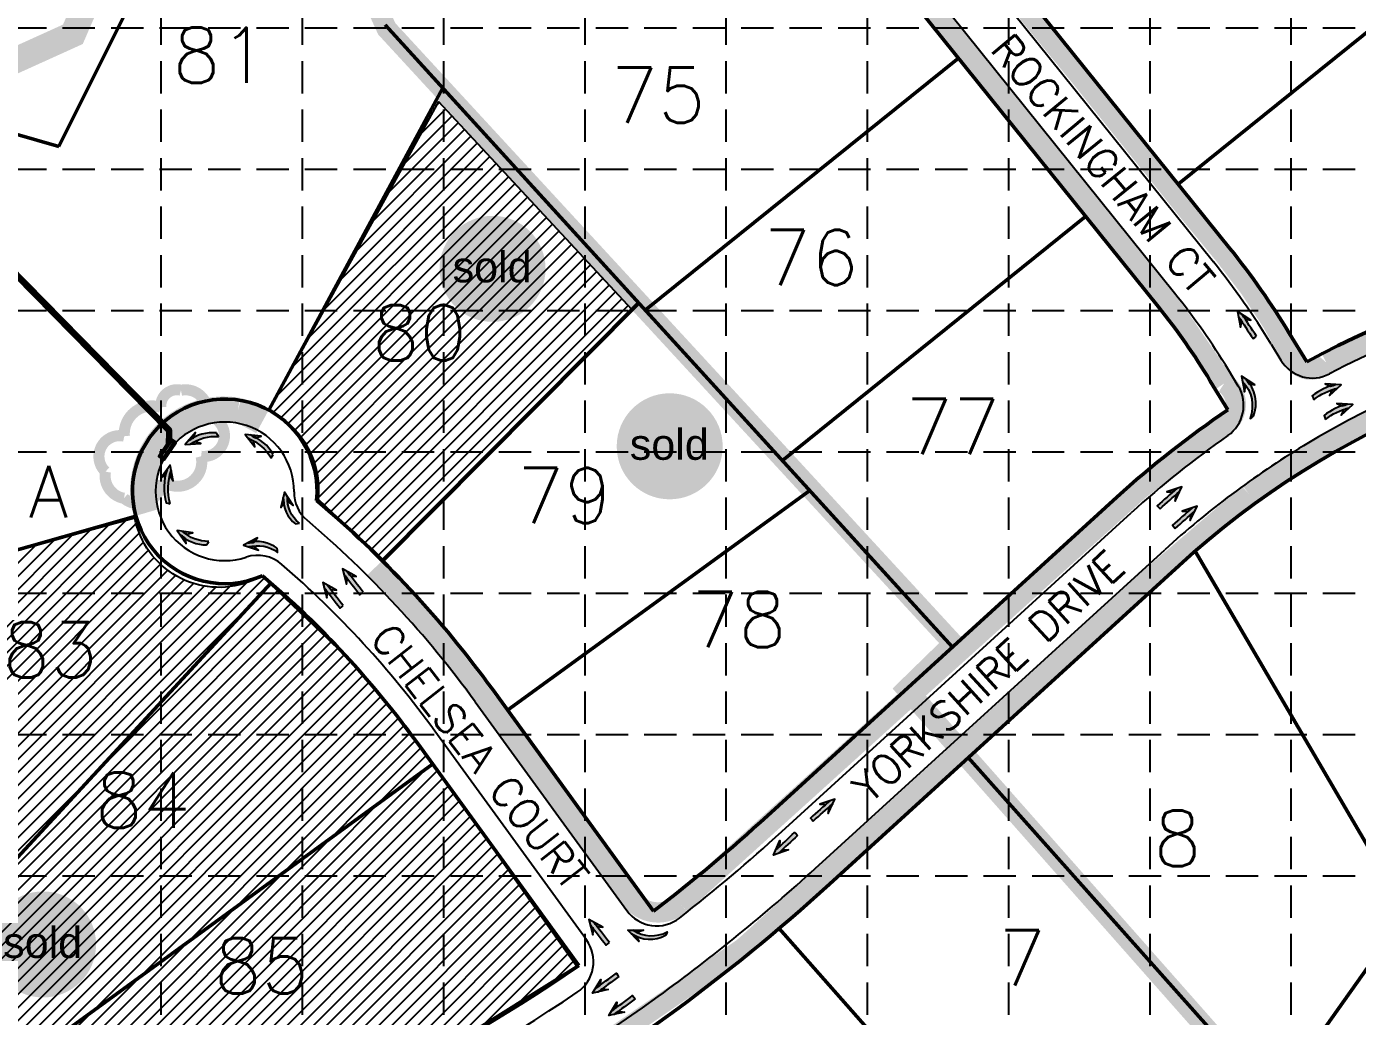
# Model space of a CAD drawing. Header units: feet. Extents: x 3975 to 8879, y 4296 to 7363.
# Drawn here: x 5742 to 6463, y 6136 to 6672 of the extents above; entities that cross this region are included whole.
import ezdxf
from ezdxf.enums import TextEntityAlignment as Align

# ---------------------------------------------------------------- set-up
doc = ezdxf.new("R2010")
doc.units = ezdxf.units.FT
doc.header["$LTSCALE"] = 100
doc.header["$MEASUREMENT"] = 0
for name, pattern in [('BORDER2', [0.875, 0.25, -0.125, 0.25, -0.125, 0, -0.125]), ('HIDDEN', [0.375, 0.25, -0.125]), ('PHANTOM2', [1.25, 0.625, -0.125, 0.125, -0.125, 0.125, -0.125])]:
    doc.linetypes.add(name, pattern=pattern)
for name, color, linetype in [('BASE', 7, 'Continuous'), ('EROSION BLANKET', 84, 'Continuous'), ('grid', 254, 'HIDDEN'), ('P-Paving-BOC', 7, 'Continuous'), ('P-Storm-Drainage Area-Paving Flow Arrows', 7, 'Continuous'), ('P-Survey-Block No', 7, 'Continuous'), ('P-Survey-Lot No', 150, 'Continuous'), ('P-Survey-Phase Lines', 150, 'Continuous'), ('SILT FENCE', 200, 'Continuous'), ('SODDED LOT', 2, 'Continuous'), ('street_names', 150, 'Continuous')]:
    doc.layers.add(name, color=color, linetype=linetype)
for name, color, linetype, lineweight in [('P-Storm-Inlet', 7, 'Continuous', 50), ('P-Storm-Pipe', 7, 'Continuous', 50), ('P-Survey-Lot Lines', 150, 'BORDER2', 50), ('P-Survey-ROW', 150, 'PHANTOM2', 50)]:
    doc.layers.add(name, color=color, linetype=linetype, lineweight=lineweight)
doc.styles.add('L100', font='simplex', dxfattribs={"height": 4})
doc.styles.add('L140', font='simplex', dxfattribs={"height": 5.600000000000001})
doc.styles.add('ryland', font='ARIAL.TTF', dxfattribs={"height": 25})
pattern_1 = [(45, (0, 0), (-3.535533905932737, 3.535533905932738), [])]

# ---------------------------------------------------------------- blocks, each defined once
blk = doc.blocks.new('Sold')
h = blk.add_hatch(color=7)
h.paths.add_polyline_path([(38.78496247210744, 18.77409050585028, 1), (0.5207856342430404, 18.77409050585028, 1)])
h.paths.add_polyline_path([(2.416219880599712, 10.89449421479345), (36.58703529336928, 10.89449421479345), (36.58703529336928, 27.85845966292506), (2.416219880599712, 27.85845966292506)], flags=24)
at = {"layer": 'BASE', "color": 7, "style": 'ryland'}
blk.add_text('sold', height=11.12714691139804, dxfattribs=at).set_placement((19.50162758698563, 13.90398517682713), align=Align.CENTER)

msp = doc.modelspace()

# ---------------------------------------------------------------- hatches: boundary and pattern name
at = {"layer": 'P-Storm-Drainage Area-Paving Flow Arrows'}
h = msp.add_hatch(color=256, dxfattribs=at)
edge = h.paths.add_edge_path()
edge.add_arc((17113.94005182188, 13628.79271331289), 12859.45816224539, 213.5815091135835, 213.6444612699395, ccw=False)
edge.add_arc((-21507.48819644159, -12134.46639079292), 33566.44135350591, 33.748762069874886, 33.753869945931, ccw=False)
edge.add_line((6402.390694639254, 6513.446238334007), (6405.510873008227, 6512.822149441465))
edge.add_line((6405.510873008227, 6512.822149441465), (6398.334515978338, 6517.502550041792))
edge.add_line((6398.334515978338, 6517.502550041792), (6399.894472115954, 6509.078015226818))
edge.add_line((6399.894472115954, 6509.078015226818), (6400.518561008496, 6512.198193595791))
edge.add_arc((-21509.36033009274, -12135.71443549033), 33566.44135350019, 33.74876206979771, 33.75386994585372)
edge.add_arc((-107.889322993291, 2181.006229019321), 7817.833291966656, 33.561210572090374, 33.664759811387626, ccw=False)
edge.add_line((6406.677524312249, 6502.919714151776), (6407.613591127628, 6503.543736520887))
edge.add_line((6407.613591127628, 6503.543736520887), (6408.549657943006, 6504.167758889995))
h = msp.add_hatch(color=256, dxfattribs=at)
edge = h.paths.add_edge_path()
edge.add_arc((6389.256205589156, 6467.670360418989), 18.9300095198696, 338.8093783307546, 404.3513811634213)
edge.add_arc((-21505.42391846167, -12169.49718731721), 33566.44135350591, 33.748762069874886, 33.753869945931, ccw=False)
edge.add_line((6404.45497261917, 6478.415441809724), (6407.575150988144, 6477.791352917182))
edge.add_line((6407.575150988144, 6477.791352917182), (6400.398793958254, 6482.47175351751))
edge.add_line((6400.398793958254, 6482.47175351751), (6401.958750095871, 6474.047218702535))
edge.add_line((6401.958750095871, 6474.047218702535), (6402.582838988413, 6477.167397071508))
edge.add_arc((-21507.29605211283, -12170.74523201461), 33566.44135350019, 33.74876206979771, 33.75386994585372)
edge.add_arc((6387.419319198981, 6466.429538322496), 18.89976640913963, -21.249661791490496, 44.41042128564061, ccw=False)
edge.add_line((6405.034090654101, 6459.579648038418), (6405.97015746948, 6460.203670407529))
edge.add_line((6405.97015746948, 6460.203670407529), (6406.906224284859, 6460.827692776636))
h = msp.add_hatch(color=256, dxfattribs=at)
edge = h.paths.add_edge_path()
edge.add_arc((6459.07258873836, 6445.923198733262), 30.79664707657128, 102.83402016612217, 129.3776194109714, ccw=False)
edge.add_arc((-4794.833365700544, 38102.03954690052), 33566.44135350553, 289.5716100974554, 289.5767179735114, ccw=False)
edge.add_line((6449.412320562259, 6474.947930925356), (6448.043042973998, 6472.075635869779))
edge.add_line((6448.043042973998, 6472.075635869779), (6454.338532000224, 6477.887095920459))
edge.add_line((6454.338532000224, 6477.887095920459), (6445.788516773025, 6478.437994835532))
edge.add_line((6445.788516773025, 6478.437994835532), (6448.660811828601, 6477.068717247274))
edge.add_arc((-4795.584874424001, 38104.16033322244), 33566.44135350212, 289.5716100974389, 289.5767179734949)
edge.add_arc((6458.405604657955, 6447.871493121293), 30.98363638251821, 102.9155670972969, 129.2960724797751)
edge.add_line((6438.782805591895, 6471.849221960721), (6439.15855995873, 6470.78882879976))
edge.add_line((6439.15855995873, 6470.78882879976), (6439.534314325557, 6469.728435638803))
h = msp.add_hatch(color=256, dxfattribs=at)
edge = h.paths.add_edge_path()
edge.add_arc((6465.411715264225, 6435.278307315541), 30.79664707657128, 102.83402016612217, 129.3776194109714, ccw=False)
edge.add_arc((-4788.494239174679, 38091.3946554828), 33566.44135350553, 289.5716100974554, 289.5767179735114, ccw=False)
edge.add_line((6455.751447088124, 6464.303039507634), (6454.382169499863, 6461.430744452057))
edge.add_line((6454.382169499863, 6461.430744452057), (6460.67765852609, 6467.242204502737))
edge.add_line((6460.67765852609, 6467.242204502737), (6452.12764329889, 6467.79310341781))
edge.add_line((6452.12764329889, 6467.79310341781), (6454.999938354466, 6466.423825829552))
edge.add_arc((-4789.245747908337, 38093.51544180472), 33566.44135350554, 289.5716100974553, 289.5767179735113)
edge.add_arc((6464.744731183823, 6437.226601703571), 30.9836363825197, 102.9155670973014, 129.296072479779)
edge.add_line((6445.12193211776, 6461.204330542999), (6445.497686484595, 6460.143937382039))
edge.add_line((6445.497686484595, 6460.143937382039), (6445.873440851422, 6459.083544221081))
h = msp.add_hatch(color=256, dxfattribs=at)
edge = h.paths.add_edge_path()
edge.add_arc((5843.487827335171, 6428.850670399778), 23.08849950760753, 85.28311831836288, 125.1100169999321)
edge.add_arc((20789.94837551124, -23600.75874387603), 33566.44135351272, 116.4614559995864, 116.46656387564241, ccw=False)
edge.add_line((5832.887377112537, 6449.071728673882), (5833.9022035289, 6452.087541556781))
edge.add_line((5833.9022035289, 6452.087541556781), (5828.349324605094, 6445.562835765902))
edge.add_line((5828.349324605094, 6445.562835765902), (5836.903683228701, 6446.04158260789))
edge.add_line((5836.903683228701, 6446.04158260789), (5833.887870345804, 6447.056409024251))
edge.add_arc((20790.94886868329, -23602.77406354607), 33566.44135350371, 116.4614559994773, 116.4665638755334)
edge.add_arc((5844.465859120513, 6426.918042190811), 23.00795369005787, 85.21043939533098, 125.18269592290639, ccw=False)
edge.add_line((5846.386937644059, 6449.845654153469), (5845.886691027422, 6450.853313978288))
edge.add_line((5845.886691027422, 6450.853313978288), (5845.386444410788, 6451.860973803101))
h = msp.add_hatch(color=256, dxfattribs=at)
edge = h.paths.add_edge_path()
edge.add_arc((5854.904217992198, 6427.843539448978), 24.50980578940719, 30.30281545729375, 68.80385412339878)
edge.add_arc((-10576.13249101524, -22814.22785058729), 33566.44135350166, 60.669304220095114, 60.674412096151116, ccw=False)
edge.add_line((5866.374909582178, 6449.229489914467), (5869.439529640073, 6450.0857047828))
edge.add_line((5869.439529640073, 6450.0857047828), (5860.921764627009, 6451.009787669866))
edge.add_line((5860.921764627009, 6451.009787669866), (5866.126921855729, 6444.204452393461))
edge.add_line((5866.126921855729, 6444.204452393461), (5865.270706987399, 6447.269072451355))
edge.add_arc((-10577.23669365082, -22816.18826803), 33566.44135350387, 60.66930422001732, 60.67441209607333)
edge.add_arc((5853.859895280391, 6425.953364619042), 24.42268388034626, 30.231422139144513, 68.87524744147862, ccw=False)
edge.add_line((5874.961064989994, 6438.250035908699), (5875.513166287386, 6439.230244640259))
edge.add_line((5875.513166287386, 6439.230244640259), (5876.065267584777, 6440.210453371816))
h = msp.add_hatch(color=256, dxfattribs=at)
edge = h.paths.add_edge_path()
edge.add_arc((5849.9095840221, 6421.566024238855), 30.80805693039066, 161.17805275692, 195.1916211920467, ccw=False)
edge.add_arc((-27002.20042005604, 13457.17129490198), 33566.4413535289, 347.91319272203464, 347.9183005980907, ccw=False)
edge.add_line((5820.122501649825, 6428.579461315641), (5821.848706070958, 6425.906407201624))
edge.add_line((5821.848706070958, 6425.906407201624), (5820.206249132151, 6434.315246907798))
edge.add_line((5820.206249132151, 6434.315246907798), (5815.249818268234, 6427.326681740955))
edge.add_line((5815.249818268234, 6427.326681740955), (5817.922872382251, 6429.052886162086))
edge.add_arc((-27004.40004928281, 13457.64471978923), 33566.44135349754, 347.913192721952, 347.918300598008)
edge.add_arc((5847.833272495047, 6422.035541001271), 30.92606225945773, 161.2449094890327, 195.1247644598868)
edge.add_line((5817.978490730514, 6413.966257720336), (5819.078305364305, 6413.729545297116))
edge.add_line((5819.078305364305, 6413.729545297116), (5820.178119998091, 6413.492832873893))
h = msp.add_hatch(color=256, dxfattribs=at)
edge = h.paths.add_edge_path()
edge.add_arc((14897.28173418807, -3202.644922333822), 12859.45816224489, 131.5563997446029, 131.6193519009589, ccw=False)
edge.add_arc((-15975.12262553564, 31470.90246829452), 33566.44135349977, 311.72365270089574, 311.7287605769518, ccw=False)
edge.add_line((6364.637184482943, 6418.135819307085), (6364.452021950166, 6414.959230753862))
edge.add_line((6364.452021950166, 6414.959230753862), (6368.091516835328, 6422.715539604139))
edge.add_line((6368.091516835328, 6422.715539604139), (6359.964882919498, 6420.00185738286))
edge.add_line((6359.964882919498, 6420.00185738286), (6363.14147147272, 6419.816694850084))
edge.add_arc((-15976.61833850506, 31472.58334386812), 33566.44135349544, 311.723652700809, 311.728760576865)
edge.add_arc((1170.865889527359, 12264.37581420949), 7817.833291966966, 311.53610120311197, 311.6396504424092, ccw=False)
edge.add_line((6354.807213623683, 6412.430007102806), (6355.555070128798, 6411.589569331308))
edge.add_line((6355.555070128798, 6411.589569331308), (6356.302926633909, 6410.749131559809))
h = msp.add_hatch(color=256, dxfattribs=at)
edge = h.paths.add_edge_path()
edge.add_arc((5901.451055032454, 6416.68407815787), 17.77535686921174, 177.7343728182957, 230.8819532189239, ccw=False)
edge.add_arc((-27236.52574762166, 962.3596571916642), 33566.44135350647, 9.347758245284012, 9.352866121340014, ccw=False)
edge.add_line((5884.175773307641, 6414.434115588248), (5886.759422340455, 6412.576763258925))
edge.add_line((5886.759422340455, 6412.576763258925), (5882.15765208775, 6419.803793115047))
edge.add_line((5882.15765208775, 6419.803793115047), (5880.097920297248, 6411.487318203692))
edge.add_line((5880.097920297248, 6411.487318203692), (5881.955272626573, 6414.070967236505))
edge.add_arc((-27238.74624830273, 961.9965088909303), 33566.44135349818, 9.347758245198117, 9.352866121254138)
edge.add_arc((5899.274911939417, 6416.340965633644), 17.81890102233303, 177.8043851527709, 230.8119408843887)
edge.add_line((5888.015722428131, 6402.529959689375), (5889.125972768668, 6402.711533865249))
edge.add_line((5889.125972768668, 6402.711533865249), (5890.236223109202, 6402.893108041122))
h = msp.add_hatch(color=256, dxfattribs=at)
edge = h.paths.add_edge_path()
edge.add_arc((14905.52958359987, -3213.256555874012), 12859.45816224489, 131.5563997446029, 131.6193519009589, ccw=False)
edge.add_arc((-15966.87477612385, 31460.29083475433), 33566.44135349977, 311.72365270089574, 311.7287605769518, ccw=False)
edge.add_line((6372.88503389474, 6407.524185766895), (6372.699871361963, 6404.347597213673))
edge.add_line((6372.699871361963, 6404.347597213673), (6376.339366247124, 6412.10390606395))
edge.add_line((6376.339366247124, 6412.10390606395), (6368.212732331295, 6409.390223842671))
edge.add_line((6368.212732331295, 6409.390223842671), (6371.389320884517, 6409.205061309895))
edge.add_arc((-15968.37048909326, 31461.97171032793), 33566.44135349544, 311.723652700809, 311.728760576865)
edge.add_arc((1179.113738939156, 12253.7641806693), 7817.833291966966, 311.53610120311197, 311.6396504424092, ccw=False)
edge.add_line((6363.05506303548, 6401.818373562617), (6363.802919540595, 6400.977935791118))
edge.add_line((6363.802919540595, 6400.977935791118), (6364.550776045706, 6400.13749801962))
h = msp.add_hatch(color=256, dxfattribs=at)
edge = h.paths.add_edge_path()
edge.add_arc((5841.153017303164, 6414.478058112089), 21.40963527806888, 227.9198920541542, 269.9816236579813, ccw=False)
edge.add_arc((-12172.44112369996, -21933.95770860123), 33566.44135350385, 57.56770212323812, 57.57280999929412, ccw=False)
edge.add_line((5829.330697689705, 6396.982911661175), (5832.437155552837, 6397.672055727817))
edge.add_line((5832.437155552837, 6397.672055727817), (5823.981866828369, 6399.055653424347))
edge.add_line((5823.981866828369, 6399.055653424347), (5828.8111848581, 6391.978652833157))
edge.add_line((5828.8111848581, 6391.978652833157), (5828.12204079146, 6395.085110696289))
edge.add_arc((-12173.64978063901, -21935.85550954571), 33566.44135350851, 57.56770212316059, 57.5728099992166)
edge.add_arc((5839.972012428539, 6412.652108497477), 21.48151326127442, 227.9935844527129, 269.9079312593533)
edge.add_line((5839.937493742541, 6391.170622970293), (5840.541822191665, 6392.11952345274))
edge.add_line((5840.541822191665, 6392.11952345274), (5841.146150640786, 6393.068423935184))
h = msp.add_hatch(color=256, dxfattribs=at)
edge = h.paths.add_edge_path()
edge.add_arc((5867.392478244773, 6375.246728232001), 17.78246841685766, 52.50421641384471, 106.1207108828244)
edge.add_arc((8682.961702440321, -27055.40129696161), 33566.44135351301, 94.81500121373568, 94.8201090897918, ccw=False)
edge.add_line((5865.436815253043, 6392.581282693449), (5867.492541667013, 6395.010066115436))
edge.add_line((5867.492541667013, 6395.010066115436), (5859.924442210105, 6390.993833974442))
edge.add_line((5859.924442210105, 6390.993833974442), (5868.052127179036, 6388.283301361504))
edge.add_line((5868.052127179036, 6388.283301361504), (5865.623343757053, 6390.339027775472))
edge.add_arc((8683.148230893323, -27057.64355185919), 33566.44135348839, 94.81500121365197, 94.820109089708)
edge.add_arc((5867.587853935067, 6373.051351617792), 17.73990299624061, 52.43472590906492, 106.1902013875605, ccw=False)
edge.add_line((5878.403249408347, 6387.113050628672), (5878.309985156337, 6388.234178087662))
edge.add_line((5878.309985156337, 6388.234178087662), (5878.216720904335, 6389.355305546651))
h = msp.add_hatch(color=256, dxfattribs=at)
edge = h.paths.add_edge_path()
edge.add_arc((16070.57101236967, 14266.713409514), 12859.45816224539, 217.846604142557, 217.9095562989129, ccw=False)
edge.add_arc((-20527.85501788971, -14297.52037521526), 33566.44135350569, 38.01385709882442, 38.01896497488042, ccw=False)
edge.add_line((5917.862947284097, 6374.440984191842), (5921.020898965303, 6374.050675110242))
edge.add_line((5921.020898965303, 6374.050675110242), (5913.516328843893, 6378.184399495447))
edge.add_line((5913.516328843893, 6378.184399495447), (5915.698507821095, 6369.899211210836))
edge.add_line((5915.698507821095, 6369.899211210836), (5916.088816902695, 6373.057162892041))
edge.add_arc((-20529.6291482813, -14298.90419647425), 33566.44135348858, 38.01385709875881, 38.01896497481484)
edge.add_arc((-252.1788163517886, 1569.821646795629), 7817.833291966428, 37.82630560106338, 37.929854840360576, ccw=False)
edge.add_line((5922.920775580075, 6364.262428649293), (5923.807840770776, 6364.954339299197))
edge.add_line((5923.807840770776, 6364.954339299197), (5924.694905961477, 6365.646249949098))
h = msp.add_hatch(color=256, dxfattribs=at)
edge = h.paths.add_edge_path()
edge.add_arc((16059.87458943818, 14259.38978790253), 12859.45816224539, 217.846604142557, 217.9095562989129, ccw=False)
edge.add_arc((-20538.55144082119, -14304.84399682673), 33566.44135350569, 38.01385709882442, 38.01896497488042, ccw=False)
edge.add_line((5907.166524352613, 6367.117362580368), (5910.324476033819, 6366.727053498767))
edge.add_line((5910.324476033819, 6366.727053498767), (5902.81990591241, 6370.860777883972))
edge.add_line((5902.81990591241, 6370.860777883972), (5905.002084889611, 6362.575589599362))
edge.add_line((5905.002084889611, 6362.575589599362), (5905.392393971211, 6365.733541280566))
edge.add_arc((-20540.32557121279, -14306.22781808572), 33566.44135348858, 38.01385709875881, 38.01896497481484)
edge.add_arc((-262.8752392832721, 1562.498025184154), 7817.833291966428, 37.82630560106338, 37.929854840360576, ccw=False)
edge.add_line((5912.224352648592, 6356.938807037818), (5913.111417839293, 6357.630717687723))
edge.add_line((5913.111417839293, 6357.630717687723), (5913.998483029994, 6358.322628337623))
h = msp.add_hatch(color=256, dxfattribs=at)
edge = h.paths.add_edge_path()
edge.add_arc((14709.43374544798, -3371.716824706187), 12859.45816224489, 131.5563997446029, 131.6193519009589, ccw=False)
edge.add_arc((-16162.97061427574, 31301.83056592216), 33566.44135349977, 311.72365270089574, 311.7287605769518, ccw=False)
edge.add_line((6176.789195742849, 6249.06391693472), (6176.604033210073, 6245.887328381497))
edge.add_line((6176.604033210073, 6245.887328381497), (6180.243528095234, 6253.643637231774))
edge.add_line((6180.243528095234, 6253.643637231774), (6172.116894179405, 6250.929955010495))
edge.add_line((6172.116894179405, 6250.929955010495), (6175.293482732626, 6250.744792477719))
edge.add_arc((-16164.46632724515, 31303.51144149576), 33566.44135349544, 311.723652700809, 311.728760576865)
edge.add_arc((983.0179007872657, 12095.30391183713), 7817.833291966966, 311.53610120311197, 311.6396504424092, ccw=False)
edge.add_line((6166.95922488359, 6243.358104730441), (6167.707081388705, 6242.517666958943))
edge.add_line((6167.707081388705, 6242.517666958943), (6168.454937893815, 6241.677229187444))
h = msp.add_hatch(color=256, dxfattribs=at)
edge = h.paths.add_edge_path()
edge.add_arc((14944.32939773215, -3157.579907954474), 12859.45816224513, 133.0868597235028, 133.1498118798588)
edge.add_arc((-16732.95569774651, 30782.21750718279), 33566.44135350335, 312.9774510475125, 312.9825589235686)
edge.add_line((6151.828396968604, 6226.309010927694), (6155.008520022991, 6226.200303251012))
edge.add_line((6155.008520022991, 6226.200303251012), (6146.949504710346, 6223.291949388332))
edge.add_line((6146.949504710346, 6223.291949388332), (6150.401396956434, 6231.133549347613))
edge.add_line((6150.401396956434, 6231.133549347613), (6150.292689279752, 6227.953426293228))
edge.add_arc((-16734.49140547617, 30783.86192250751), 33566.4413535013, 312.977451047611, 312.98255892366706, ccw=False)
edge.add_arc((809.7153675136988, 11937.31686618694), 7817.833291967194, 313.066561182056, 313.1701104213533)
edge.add_line((6158.416811243502, 6235.570620795676), (6159.184665087927, 6234.748413112906))
edge.add_line((6159.184665087927, 6234.748413112906), (6159.952518932352, 6233.926205430139))
h = msp.add_hatch(color=256, dxfattribs=at)
edge = h.paths.add_edge_path()
edge.add_arc((16204.02875774299, 14076.9793247578), 12859.45816224539, 217.846604142557, 217.9095562989129, ccw=False)
edge.add_arc((-20394.39727251638, -14487.25445997146), 33566.44135350569, 38.01385709882442, 38.01896497488042, ccw=False)
edge.add_line((6051.320692657418, 6184.706899435638), (6054.478644338625, 6184.316590354038))
edge.add_line((6054.478644338625, 6184.316590354038), (6046.974074217215, 6188.450314739242))
edge.add_line((6046.974074217215, 6188.450314739242), (6049.156253194416, 6180.165126454632))
edge.add_line((6049.156253194416, 6180.165126454632), (6049.546562276017, 6183.323078135836))
edge.add_arc((-20396.17140290798, -14488.63828123045), 33566.44135348858, 38.01385709875881, 38.01896497481484)
edge.add_arc((-118.7210709784667, 1380.087562039424), 7817.833291966428, 37.82630560106338, 37.929854840360576, ccw=False)
edge.add_line((6056.378520953397, 6174.528343893088), (6057.265586144098, 6175.220254542993))
edge.add_line((6057.265586144098, 6175.220254542993), (6058.152651334799, 6175.912165192894))
h = msp.add_hatch(color=256, dxfattribs=at)
edge = h.paths.add_edge_path()
edge.add_arc((6080.040121936809, 6195.324607682129), 17.78081082415307, 235.82701030813712, 298.4946714215994, ccw=False)
edge.add_arc((19116.0716756464, 37108.06716239075), 33566.44135351384, 247.128694655701, 247.133802531757)
edge.add_line((6072.80996886955, 6179.450814622895), (6074.011913405793, 6176.504574759645))
edge.add_line((6074.011913405793, 6176.504574759645), (6068.060812201938, 6182.668229881525))
edge.add_line((6068.060812201938, 6182.668229881525), (6076.628356396302, 6182.726851358884))
edge.add_line((6076.628356396302, 6182.726851358884), (6073.682116533054, 6181.524906822642))
edge.add_arc((19116.94382324869, 37110.1412546007), 33566.44135349946, 247.128694655804, 247.1338025318601, ccw=False)
edge.add_arc((6080.91042861461, 6197.361578200143), 17.74907482335652, 235.7646179987396, 298.5570637310225)
edge.add_line((6089.395085968035, 6181.771830072605), (6088.959012136281, 6180.73478397273))
edge.add_line((6088.959012136281, 6180.73478397273), (6088.522938304528, 6179.697737872859))
h = msp.add_hatch(color=256, dxfattribs=at)
edge = h.paths.add_edge_path()
edge.add_arc((13679.97161810458, -4203.455256003501), 12859.45816224544, 126.3210520088275, 126.3840041651835)
edge.add_arc((-13778.21830095202, 33231.92968886323), 33566.4413535089, 306.2116433328235, 306.2167512088795)
edge.add_line((6054.230551174236, 6150.940828292642), (6057.375720821889, 6150.458222980309))
edge.add_line((6057.375720821889, 6150.458222980309), (6049.030191390427, 6148.519566613492))
edge.add_line((6049.030191390427, 6148.519566613492), (6053.381874318909, 6155.899885420287))
edge.add_line((6053.381874318909, 6155.899885420287), (6052.899269006577, 6152.754715772636))
edge.add_arc((-13779.54958316049, 33233.74357631261), 33566.44135350831, 306.2116433329106, 306.2167512089667, ccw=False)
edge.add_arc((1422.141745993223, 12451.53886683079), 7817.833291967795, 306.3007534673777, 306.4043027066749)
edge.add_line((6061.864206686906, 6159.361750066313), (6062.529847770734, 6158.454806326313))
edge.add_line((6062.529847770734, 6158.454806326313), (6063.195488854562, 6157.547862586317))
h = msp.add_hatch(color=256, dxfattribs=at)
edge = h.paths.add_edge_path()
edge.add_arc((13688.79047294821, -4215.593461280299), 12859.45816224544, 126.3210520088275, 126.3840041651835)
edge.add_arc((-13769.39944610839, 33219.79148358643), 33566.4413535089, 306.2116433328235, 306.2167512088795)
edge.add_line((6063.049406017871, 6138.802623015844), (6066.194575665523, 6138.320017703511))
edge.add_line((6066.194575665523, 6138.320017703511), (6057.849046234061, 6136.381361336694))
edge.add_line((6057.849046234061, 6136.381361336694), (6062.200729162544, 6143.761680143489))
edge.add_line((6062.200729162544, 6143.761680143489), (6061.718123850212, 6140.616510495837))
edge.add_arc((-13770.73072831685, 33221.60537103582), 33566.44135350831, 306.21164333291057, 306.2167512089667, ccw=False)
edge.add_arc((1430.960600836858, 12439.40066155399), 7817.833291967792, 306.3007534673777, 306.4043027066749)
edge.add_line((6070.683061530541, 6147.223544789515), (6071.348702614368, 6146.316601049514))
edge.add_line((6071.348702614368, 6146.316601049514), (6072.014343698197, 6145.409657309518))
at = {"layer": 'SODDED LOT'}
h = msp.add_hatch(dxfattribs=at)
h.set_pattern_fill('ANSI31', color=256, scale=40, style=0)
h.set_pattern_definition(pattern_1)
edge = h.paths.add_edge_path()
edge.add_line((5965.472809833989, 6631.26964013751), (5874.028363201231, 6464.660521531642))
edge.add_line((5874.028363201231, 6464.660521531642), (5880.01877257546, 6460.470986808404))
edge.add_arc((5852.326828720727, 6420.875640065506), 48.31806326979653, -5.931663578002087, 55.032070633627825, ccw=False)
edge.add_line((5900.386190247997, 6415.882343785966), (5935.271436698911, 6382.777862758284))
edge.add_line((5935.271436698911, 6382.777862758284), (6070.474626038142, 6518.396573684341))
edge.add_line((6070.474626038142, 6518.396573684341), (5965.472809833989, 6631.26964013751))
h = msp.add_hatch(dxfattribs=at)
h.set_pattern_fill('ANSI31', color=256, scale=40, style=0)
h.set_pattern_definition(pattern_1)
edge = h.paths.add_edge_path()
edge.add_line((5589.997308792683, 6346.529877197831), (5785.900671833066, 6040.152153424988))
edge.add_line((5785.900671833066, 6040.152153424988), (5826.006983111694, 6053.508953231791))
edge.add_line((5826.006983111694, 6053.508953231791), (5902.718298658738, 6084.992845633114))
edge.add_line((5902.718298658738, 6084.992845633114), (5973.381831733181, 6121.247023679723))
edge.add_line((5973.381831733181, 6121.247023679723), (6040.225699989323, 6163.225544500677))
edge.add_line((6040.225699989323, 6163.225544500677), (5948.515721369235, 6292.246036434056))
edge.add_line((5948.515721369235, 6292.246036434056), (5914.138867005315, 6332.316442996895))
edge.add_line((5914.138867005315, 6332.316442996895), (5870.467393328747, 6373.829455991695))
edge.add_line((5870.467393328747, 6373.829455991695), (5862.509786509539, 6370.967284604522))
edge.add_arc((5846.745154634748, 6414.797204319098), 46.5788093486069, 191.3488017648915, 289.78251205421003, ccw=False)
edge.add_line((5801.077081860405, 6405.631365055227), (5778.477483008892, 6399.589005618674))
edge.add_line((5778.477483008892, 6399.589005618674), (5589.997308792683, 6346.529877197831))

# ---------------------------------------------------------------- linework, layer by layer
at = {"layer": 'BASE', "color": 170, "const_width": 6}
msp.add_lwpolyline([(5795.409418338341, 6450.054331379451, 0.5205670505517462), (5795.409418338341, 6450.054331379451, 0.7651954600696135), (5785.176071443861, 6430.876284696646, 0.4178788784126488), (5795.213662854893, 6416.435537566538, 0.6649002420699669), (5815.297903501057, 6426.455756376175, 0.744833174426672), (5836.959354894031, 6439.162063968268, 0.9756416855879776), (5840.417591073944, 6461.307046438142, 0.5205670505517462), (5826.064143052668, 6474.923384226255, 0.5205670505517462), (5815.178152219077, 6465.663074549222, 0.5402640007904789), (5795.409418338341, 6450.054331379451)], format="xyb", close=True, dxfattribs=at)
at = {"layer": 'EROSION BLANKET', "color": 84, "linetype": 'ByBlock', "const_width": 11}
for points in [[(5931.110274557015, 6378.850940873589), (5935.687738351729, 6374.054499652399), (5964.736577964146, 6341.764380891642), (5998.867830437333, 6296.799599761458), (6069.457471400756, 6199.892761016205, 0.4391082871555363), (6096.607338555854, 6196.791739035498), (6232.471021531293, 6319.672045766096), (6345.334913252931, 6421.311591148125), (6391.877542661665, 6456.198048752676, 0.5219245944270547), (6391.101845811345, 6478.680443494442), (6363.951978656251, 6518.218429893379), (6204.931328176406, 6717.458902115133, -2.203868468469668), (6270.866719838779, 6712.032124090581)], [(6270.978861933692, 6712.175617914063), (6268.777826099193, 6708.509374948841, 0.3738081796207427), (6270.978861933692, 6696.044148867084), (6314.26596063368, 6643.250250167881), (6370.759274340684, 6572.85839358896), (6391.302305773426, 6547.927941425447, -0.05380277262148421), (6428.004506136343, 6492.116996959732, 0.5316089759185111), (6446.346479001544, 6489.917251180599, -0.3019798080954745), (7032.183875537585, 6418.723573369387, -5.326380427454366)], [(5962.093316268636, 5539.810347064806), (5901.173856601426, 5533.427377924512), (5815.690095014686, 5517.715464167914), (5760.000326134139, 5500.844565049874), (5472.398568066988, 5409.7881694671, -0.4513104263995939), (5454.658588880158, 5420.452572288883, 0.0035002329709656), (5447.574518412517, 5457.558397688596, -0.04831103182672204), (5442.240051036466, 5511.211931146243, -0.02564122082170086), (5446.77065532348, 5604.131917050909, -0.05237398076521765), (5473.460564845007, 5703.739067641092, -0.07599047793111807), (5537.678384271609, 5822.189894291692, -0.1087080652491462), (5694.333207097361, 5955.270491791882, 0.004121475811404957), (5769.474730474869, 5988.453058394443, 0.06106602834961535), (5875.394041672995, 6024.437054127606, 0.06205148045567514), (6036.16195374113, 6108.266692114074), (6130.60207911338, 6173.055272764361), (6211.859790973323, 6246.406202870014), (6350.144383762994, 6372.553688039745), (6404.316176514259, 6418.834631139976, -0.1541814146287054), (6670.234977503556, 6508.1196239568, -0.1214756129499096), (6892.164592531704, 6463.585123816689, -0.02602824284940595), (6951.140104333475, 6431.399479257991), (7209.303391734238, 6236.986240166581, -0.4465848301274739), (7210.796816178436, 6219.448635231014, -2.521704239711839)]]:
    msp.add_lwpolyline(points, format="xyb", dxfattribs=at)
at = {"layer": 'EROSION BLANKET', "const_width": 14}
msp.add_lwpolyline([(5870.126934841113, 6457.844547114364), (5861.391790224521, 6462.588927153516), (5856.834348106137, 6463.917355116744, 0.5561074465966284), (5807.261227387555, 6408.601846791509, 2.919940606086376)], format="xyb", dxfattribs=at)
at = {"layer": 'grid', "color": 253, "linetype": 'HIDDEN', "ltscale": 0.7}
for p, q in [((5815.219592283565, 7283.096206917875), (5815.219592283564, 4605.258333728414)), ((5891.719592283581, 7283.096206917875), (5891.71959228358, 4605.258333728414)), ((5968.219592283596, 7283.096206917875), (5968.219592283596, 4605.258333728414)), ((6044.719592283612, 7283.096206917875), (6044.719592283612, 4605.258333728414)), ((6121.219592283627, 7283.096206917875), (6121.219592283627, 4605.258333728414)), ((6197.719592283644, 7283.096206917875), (6197.719592283644, 4605.258333728414)), ((6274.219592283659, 7283.096206917875), (6274.219592283659, 4605.258333728414)), ((6350.719592283675, 7283.096206917875), (6350.719592283675, 4605.258333728414)), ((6427.219592283691, 7283.096206917875), (6427.219592283691, 4605.258333728414)), ((4055.719592283204, 6671.096206917749), (8798.719592284177, 6671.096206917749)), ((4055.719592283204, 6594.596206917733), (8798.719592284177, 6594.596206917733)), ((4055.719592283204, 6518.096206917718), (8798.719592284177, 6518.096206917718)), ((4055.719592283204, 6441.596206917702), (8798.719592284177, 6441.596206917702)), ((4055.719592283204, 6365.096206917686), (8798.719592284177, 6365.096206917686)), ((4055.719592283204, 6288.59620691767), (8798.719592284177, 6288.59620691767)), ((4055.719592283204, 6212.096206917655), (8798.719592284177, 6212.096206917655))]:
    msp.add_line(p, q, dxfattribs=at)
at = {"layer": 'P-Paving-BOC'}
for p, q in [((6364.180029873532, 6527.510911593897), (6209.797955665405, 6719.448485025411)), ((6267.112775607522, 6691.270276867279), (6385.218926634439, 6544.433228902229)), ((6416.44550013868, 6499.903537964012), (6421.759178684216, 6491.153550507078)), ((6398.681303725934, 6477.138855097975), (6393.367625180397, 6485.88884255491)), ((6151.427115985549, 6236.024047348512), (6340.64995836642, 6408.524456157603)), ((6169.616955698293, 6216.070858850814), (6358.839798079159, 6388.571267659901)), ((5985.423856038523, 6306.269958168935), (6067.530034635351, 6193.226484442803)), ((6045.684305019655, 6177.359408544641), (5963.578126422828, 6290.402882270775))]:
    msp.add_line(p, q, dxfattribs=at)
for centre, radius, start, end in [((6063.012118833141, 6285.271073087582), 413.4999999999977, 31.26940647470059, 38.81093168616898), ((6686.59376179203, 6029.044371210551), 513.5000000000002, 52.99679465575323, 117.6692711215397), ((6063.01211883314, 6285.27107308758), 386.5000000000005, 31.26940647470083, 38.81093168616931), ((6686.59376179203, 6029.044371210553), 486.4999999999977, 52.99679465575346, 121.2694064747006), ((6438.853900875536, 6501.534806365673), 20.00000000000028, 211.2694064747005, 297.6692711215434), ((6381.586581534613, 6466.757599239382), 20.00000000000029, 304.8695418278597, 31.26940647469835), ((5849.806533779752, 6420.199774691413), 37.50000000000001, 359.5906619121743, 288.0737955735511), ((6686.59376179203, 6029.044371210553), 513.4999999999983, 124.8695418278611, 132.3531058122168), ((6686.593761792027, 6029.044371210553), 486.499999999997, 121.2694064747003, 132.3531058122165), ((5907.305066357672, 6419.788981086268), 20.00000000000054, 179.5906619121717, 229.6474700476182), ((5529.495387948008, 5975.11820747956), 563.5000000000019, 35.99180109907121, 49.64747004761762), ((5867.645430117418, 6365.536955724093), 19.99999999999985, 49.10346175700098, 108.0737955735539), ((5529.49538794801, 5975.118207479561), 536.4999999999998, 35.99180109907121, 49.10346175699914), ((5503.666712881739, 6946.579259960997), 961.499999999991, 308.0309023779373, 312.3531058122301), ((5503.666712881732, 6946.579259961003), 988.5000000000003, 305.9918010990716, 312.3531058122302), ((6083.712056572902, 6204.979873996995), 19.99999999999897, 215.9918010990679, 308.0309023779346), ((6029.502283082103, 6165.606018990449), 20.00000000000029, 303.9526998202044, 35.99180109907065), ((5503.666712881738, 6946.579259961004), 961.4999999999975, 286.4965705879119, 303.9526998202052), ((5503.666712881734, 6946.579259961004), 988.4999999999994, 286.4965705879121, 305.9918010990714)]:
    msp.add_arc(centre, radius, start, end, dxfattribs=at)
at = {"layer": 'P-Storm-Drainage Area-Paving Flow Arrows'}
for points in [[(6408.549657943006, 6504.167758889995, -0.0002746806068187717), (6400.728136215853, 6515.934309136933, -2.228731374401946e-05), (6402.390694639254, 6513.446238334007), (6405.510873008227, 6512.822149441465), (6398.334515978338, 6517.502550041792), (6399.894472115954, 6509.078015226818), (6400.518561008496, 6512.198193595791, 2.228731374401946e-05), (6398.856002585099, 6514.686264398719, -0.0004518188216629681), (6406.677524312249, 6502.919714151776), (6407.613591127628, 6503.543736520887), (6408.549657943006, 6504.167758889995)], [(6406.906224284859, 6460.827692776636, 0.2940410448465111), (6402.792414195769, 6480.90351261265, -2.228731374401946e-05), (6404.45497261917, 6478.415441809724), (6407.575150988144, 6477.791352917182), (6400.398793958254, 6482.47175351751), (6401.958750095871, 6474.047218702535), (6402.582838988413, 6477.167397071508, 2.228731374401946e-05), (6400.920280565016, 6479.655467874436, -0.2946008981605885), (6405.034090654101, 6459.579648038418), (6405.97015746948, 6460.203670407529), (6406.906224284859, 6460.827692776636)], [(6439.534314325557, 6469.728435638803, -0.1163389518444814), (6452.231807530356, 6475.950472729133, -2.228731374401946e-05), (6449.412320562259, 6474.947930925356), (6448.043042973998, 6472.075635869779), (6454.338532000224, 6477.887095920459), (6445.788516773025, 6478.437994835532), (6448.660811828601, 6477.068717247274, 2.228731374401946e-05), (6451.480298796699, 6478.07125905105, 0.1156177484575281), (6438.782805591895, 6471.849221960721), (6439.15855995873, 6470.78882879976), (6439.534314325557, 6469.728435638803)], [(6445.873440851422, 6459.083544221081, -0.1163389518444814), (6458.570934056222, 6465.305581311412, -2.228731374401946e-05), (6455.751447088124, 6464.303039507634), (6454.382169499863, 6461.430744452057), (6460.67765852609, 6467.242204502737), (6452.12764329889, 6467.79310341781), (6454.999938354466, 6466.423825829552, 2.228731374401946e-05), (6457.819425322564, 6467.426367633329, 0.1156177484575281), (6445.12193211776, 6461.204330542999), (6445.497686484595, 6460.143937382039), (6445.873440851422, 6459.083544221081)], [(5845.386444410788, 6451.860973803101, 0.1755483041846146), (5830.208516554036, 6447.738198419369, -2.228731374401946e-05), (5832.887377112537, 6449.071728673882), (5833.9022035289, 6452.087541556781), (5828.349324605094, 6445.562835765902), (5836.903683228701, 6446.04158260789), (5833.887870345804, 6447.056409024251, 2.228731374401946e-05), (5831.209009787301, 6445.722878769744, -0.176202165930714), (5846.386937644059, 6449.845654153469), (5845.886691027422, 6450.853313978288), (5845.386444410788, 6451.860973803101)], [(5876.065267584777, 6440.210453371816, 0.1695908499472012), (5863.766028826984, 6450.695210910009, -2.228731374401946e-05), (5866.374909582178, 6449.229489914467), (5869.439529640073, 6450.0857047828), (5860.921764627009, 6451.009787669866), (5866.126921855729, 6444.204452393461), (5865.270706987399, 6447.269072451355, 2.228731374401946e-05), (5862.661826232207, 6448.734793446901, -0.1702318608264367), (5874.961064989994, 6438.250035908699), (5875.513166287386, 6439.230244640259), (5876.065267584777, 6440.210453371816)], [(5820.178119998091, 6413.492832873893, -0.149511527696624), (5820.748964945209, 6431.505574876517, -2.228731374401946e-05), (5820.122501649825, 6428.579461315641), (5821.848706070958, 6425.906407201624), (5820.206249132151, 6434.315246907798), (5815.249818268234, 6427.326681740955), (5817.922872382251, 6429.052886162086, 2.228731374401946e-05), (5818.549335677639, 6431.978999722958, 0.1489151026735029), (5817.978490730514, 6413.966257720336), (5819.078305364305, 6413.729545297116), (5820.178119998091, 6413.492832873893)], [(6356.302926633909, 6410.749131559809, -0.0002746806068187717), (6366.870531187839, 6420.127491802079, -2.228731374401946e-05), (6364.637184482943, 6418.135819307085), (6364.452021950166, 6414.959230753862), (6368.091516835328, 6422.715539604139), (6359.964882919498, 6420.00185738286), (6363.14147147272, 6419.816694850084, 2.228731374401946e-05), (6365.374818177619, 6421.808367345075, -0.0004518188216629681), (6354.807213623683, 6412.430007102806), (6355.555070128798, 6411.589569331308), (6356.302926633909, 6410.749131559809)], [(5890.236223109202, 6402.893108041122, -0.2361484912697914), (5883.689593317453, 6417.386779783299, -2.228731374401946e-05), (5884.175773307641, 6414.434115588248), (5886.759422340455, 6412.576763258925), (5882.15765208775, 6419.803793115047), (5880.097920297248, 6411.487318203692), (5881.955272626573, 6414.070967236505, 2.228731374401946e-05), (5881.469092636389, 6417.023631431555, 0.235503539785648), (5888.015722428131, 6402.529959689375), (5889.125972768668, 6402.711533865249), (5890.236223109202, 6402.893108041122)], [(6364.550776045706, 6400.13749801962, -0.0002746806068187717), (6375.118380599636, 6409.51585826189, -2.228731374401946e-05), (6372.88503389474, 6407.524185766895), (6372.699871361963, 6404.347597213673), (6376.339366247124, 6412.10390606395), (6368.212732331295, 6409.390223842671), (6371.389320884517, 6409.205061309895, 2.228731374401946e-05), (6373.622667589416, 6411.196733804885, -0.0004518188216629681), (6363.05506303548, 6401.818373562617), (6363.802919540595, 6400.977935791118), (6364.550776045706, 6400.13749801962)], [(5841.146150640786, 6393.068423935184, -0.1856176662757068), (5826.804943909053, 6398.587643623564, -2.228731374401946e-05), (5829.330697689705, 6396.982911661175), (5832.437155552837, 6397.672055727817), (5823.981866828369, 6399.055653424347), (5828.8111848581, 6391.978652833157), (5828.12204079146, 6395.085110696289, 2.228731374401946e-05), (5825.59628701081, 6396.689842658682, 0.1849525012053032), (5839.937493742541, 6391.170622970293), (5840.541822191665, 6392.11952345274), (5841.146150640786, 6393.068423935184)], [(5878.216720904335, 6389.355305546651, 0.2383096608652817), (5862.454963726324, 6392.329969533834, -2.228731374401946e-05), (5865.436815253043, 6392.581282693449), (5867.492541667013, 6395.010066115436), (5859.924442210105, 6390.993833974442), (5868.052127179036, 6388.283301361504), (5865.623343757053, 6390.339027775472, 2.228731374401946e-05), (5862.641492230335, 6390.087714615861, -0.2389506120690018), (5878.403249408347, 6387.113050628672), (5878.309985156337, 6388.234178087662), (5878.216720904335, 6389.355305546651)], [(5924.694905961477, 6365.646249949098, -0.0002746806068187717), (5916.0199522429, 6376.798518096099, -2.228731374401946e-05), (5917.862947284097, 6374.440984191842), (5921.020898965303, 6374.050675110242), (5913.516328843893, 6378.184399495447), (5915.698507821095, 6369.899211210836), (5916.088816902695, 6373.057162892041, 2.228731374401946e-05), (5914.245821861502, 6375.414696796298, -0.0004518188216629681), (5922.920775580075, 6364.262428649293), (5923.807840770776, 6364.954339299197), (5924.694905961477, 6365.646249949098)], [(5913.998483029994, 6358.322628337623, -0.0002746806068187717), (5905.323529311417, 6369.474896484624, -2.228731374401946e-05), (5907.166524352613, 6367.117362580368), (5910.324476033819, 6366.727053498767), (5902.81990591241, 6370.860777883972), (5905.002084889611, 6362.575589599362), (5905.392393971211, 6365.733541280566, 2.228731374401946e-05), (5903.549398930018, 6368.091075184823, -0.0004518188216629681), (5912.224352648592, 6356.938807037818), (5913.111417839293, 6357.630717687723), (5913.998483029994, 6358.322628337623)], [(6168.454937893815, 6241.677229187444, -0.0002746806068187717), (6179.022542447746, 6251.055589429714, -2.228731374401946e-05), (6176.789195742849, 6249.06391693472), (6176.604033210073, 6245.887328381497), (6180.243528095234, 6253.643637231774), (6172.116894179405, 6250.929955010495), (6175.293482732626, 6250.744792477719, 2.228731374401946e-05), (6177.526829437526, 6252.73646497271, -0.0004518188216629681), (6166.95922488359, 6243.358104730441), (6167.707081388705, 6242.517666958943), (6168.454937893815, 6241.677229187444)], [(6159.952518932352, 6233.926205430139, 0.0002746806068187717), (6149.639165084728, 6224.268947058544, 2.228731374401946e-05), (6151.828396968604, 6226.309010927694), (6155.008520022991, 6226.200303251012), (6146.949504710346, 6223.291949388332), (6150.401396956434, 6231.133549347613), (6150.292689279752, 6227.953426293228, -2.228731374401946e-05), (6148.10345739588, 6225.913362424075, 0.0004518188216629681), (6158.416811243502, 6235.570620795676), (6159.184665087927, 6234.748413112906), (6159.952518932352, 6233.926205430139)], [(6058.152651334799, 6175.912165192894, -0.0002746806068187717), (6049.477697616222, 6187.064433339894, -2.228731374401946e-05), (6051.320692657418, 6184.706899435638), (6054.478644338625, 6184.316590354038), (6046.974074217215, 6188.450314739242), (6049.156253194416, 6180.165126454632), (6049.546562276017, 6183.323078135836, 2.228731374401946e-05), (6047.703567234824, 6185.680612040093, -0.0004518188216629681), (6056.378520953397, 6174.528343893088), (6057.265586144098, 6175.220254542993), (6058.152651334799, 6175.912165192894)], [(6063.195488854562, 6157.547862586317, 0.0002746806068187717), (6051.816222386816, 6149.172887870052, 2.228731374401946e-05), (6054.230551174236, 6150.940828292642), (6057.375720821889, 6150.458222980309), (6049.030191390427, 6148.519566613492), (6053.381874318909, 6155.899885420287), (6052.899269006577, 6152.754715772636, -2.228731374401946e-05), (6050.484940219159, 6150.986775350042, 0.0004518188216629681), (6061.864206686906, 6159.361750066313), (6062.529847770734, 6158.454806326313), (6063.195488854562, 6157.547862586317)]]:
    msp.add_lwpolyline(points, format="xyb", dxfattribs=at)
at = {"layer": 'P-Storm-Drainage Area-Paving Flow Arrows', "elevation": 471.7338899777806}
for points in [[(6088.522938304528, 6179.697737872859, -0.2804643634503141), (6070.05275760006, 6180.613734588755, 2.228731374401946e-05), (6072.80996886955, 6179.450814622895), (6074.011913405793, 6176.504574759645), (6068.060812201938, 6182.668229881525), (6076.628356396302, 6182.726851358884), (6073.682116533054, 6181.524906822642, -2.228731374401946e-05), (6070.924905263563, 6182.687826788497, 0.2810517574133783), (6089.395085968035, 6181.771830072605), (6088.959012136281, 6180.73478397273), (6088.522938304528, 6179.697737872859)], [(6072.014343698197, 6145.409657309518, 0.0002746806068187717), (6060.63507723045, 6137.034682593254, 2.228731374401946e-05), (6063.049406017871, 6138.802623015844), (6066.194575665523, 6138.320017703511), (6057.849046234061, 6136.381361336694), (6062.200729162544, 6143.761680143489), (6061.718123850212, 6140.616510495837, -2.228731374401946e-05), (6059.303795062794, 6138.848570073244, 0.0004518188216629681), (6070.683061530541, 6147.223544789515), (6071.348702614368, 6146.316601049514), (6072.014343698197, 6145.409657309518)]]:
    msp.add_lwpolyline(points, format="xyb", dxfattribs=at)
at = {"layer": 'P-Storm-Inlet'}
for points in [[(5820.585783220502, 6448.279562109321), (5814.35867432797, 6439.211865883677), (5816.831682389508, 6437.513563458441), (5823.05879128204, 6446.581259684085)], [(5816.702564783458, 6438.208781872905), (5822.363572867579, 6446.452142078035), (5820.714900826552, 6447.584343694858), (5815.053892742432, 6439.340983489728), (5816.702564783458, 6438.208781872905)]]:
    msp.add_lwpolyline(points, close=True, dxfattribs=at)
at = {"layer": 'P-Storm-Pipe'}
for points in [[(5818.803775161916, 6444.801429942259), (5818.871394976385, 6452.860491365993), (5653.401068905443, 6621.131081343339)], [(5820.322382299084, 6447.012772066443), (5820.376555203259, 6453.469204484596), (5654.470590933496, 6622.182804991219)]]:
    msp.add_lwpolyline(points, dxfattribs=at)
at = {"layer": 'P-Survey-Lot Lines', "color": 7, "linetype": 'Continuous'}
for p, q in [((5832.373959373926, 6752.177239714913), (5759.893159927532, 6606.897928672535)), ((6568.037608067395, 6748.93670895752), (6366.119721510027, 6586.527121354956)), ((6568.037608067395, 6748.93670895752), (6366.119721510027, 6586.527121354956)), ((5936.736210026885, 6672.777796720763), (6243.875597340239, 6335.863882859421)), ((6077.509598324432, 6518.357637086659), (6247.079765084344, 6654.748827202201)), ((5967.811793475357, 6638.689702267191), (5873.611661400456, 6464.169262964101)), ((5663.985986507835, 6634.434668726279), (5759.893159927532, 6606.897928672535)), ((5649.378360889836, 6626.291538509112), (5815.902578889947, 6456.949221528474)), ((6151.758197859514, 6436.911273313827), (6316.022539303476, 6569.034803361473)), ((6074.046406644145, 6522.156555465911), (5935.154273665378, 6382.63000907375)), ((6166.64318144698, 6420.58331836776), (6002.959418056183, 6301.695886237669)), ((5801.633894946489, 6406.805863095475), (5589.762201504729, 6346.550699788368)), ((6375.351996393906, 6387.866839113354), (6489.767573460466, 6192.162468179666)), ((5697.168725616473, 6178.461003323992), (5874.996884638419, 6370.692114334761)), ((5740.168634384596, 6111.166752135769), (5962.34170147342, 6272.536364414263)), ((6252.466260415154, 6276.036992747157), (6417.719339731975, 6090.617860264356)), ((6356.452798518979, 6004.268943936366), (6489.767573460466, 6192.162468179666)), ((6149.988156019246, 6183.513999225957), (6323.113412610813, 5988.200461282837))]:
    msp.add_line(p, q, dxfattribs=at)
at = {"layer": 'P-Survey-Phase Lines', "color": 7, "linetype": 'ByBlock'}
msp.add_lwpolyline([(5773.041499258108, 7110.225780166576, 16, 16, 0), (5893.187534440085, 6767.694763203979, 11, 11, 0), (5937.525149732015, 6670.557288501905, 11, 11, 0), (6244.320710471477, 6337.839534958244, 11, 11, 0), (6219.026814310282, 6313.192461795068, 11, 11, 0), (6416.721756524164, 6089.614884119293, 11, 11, 0), (6357.035018778455, 6004.687073149715, 11, 11, 0), (6414.691968693105, 5636.270056115713, 11, 11, 0), (6515.855936753554, 5769.728049555535, 11, 11, 0), (6684.887241295781, 5512.515362612914, 11, 11, 0), (6815.50041001832, 5262.320524369674, 11, 11, 0)], format="xyseb", dxfattribs=at)
at = {"layer": 'P-Survey-ROW', "color": 7, "linetype": 'Continuous'}
for p, q in [((6200.836944082056, 6712.240831357046), (6355.219018290183, 6520.303257925532)), ((6271.135488654722, 6704.6175360745), (6394.179938217789, 6551.640882570593)), ((6426.274965398688, 6505.872760082703), (6435.76333954089, 6490.248338315469)), ((6383.538159920388, 6479.919620436219), (6393.02653406259, 6464.295198668984)), ((6143.679591663455, 6244.522627634569), (6332.902434044236, 6417.023036443577)), ((6177.364480020387, 6207.572278564758), (6366.587322401168, 6380.072687373766)), ((5994.728518652614, 6313.028157162596), (6081.986898319831, 6192.891152641512)), ((5954.273463808736, 6283.644683277114), (6041.531843475952, 6163.50767875603))]:
    msp.add_line(p, q, dxfattribs=at)
for centre, radius, start, end in [((6063.012118833139, 6285.271073087582), 425, 31.26940647470043, 38.81093168616891), ((6686.59376179203, 6029.044371210551), 525, 52.99679465575323, 118.5400038379217), ((6063.012118833139, 6285.271073087582), 375, 31.26940647470043, 38.81093168616891), ((6686.59376179203, 6029.044371210551), 475, 52.99679465575323, 132.3531058122167), ((5849.806533779753, 6420.199774691414), 50, 354.2709979931546, 294.0727523148375), ((6686.59376179203, 6029.044371210551), 525, 123.9988091114791, 132.3531058122167), ((5529.495387948009, 5975.118207479561), 575.0000000000006, 35.99180109907121, 49.94032983696597), ((5529.495387948009, 5975.118207479561), 525.0000000000006, 35.99180109907121, 49.53648254519842), ((5503.666712881733, 6946.579259961004), 950, 307.4997588533103, 312.3531058122301), ((5503.666712881733, 6946.579259961004), 1000, 286.4965705879121, 312.3531058122301), ((5503.666712881733, 6946.579259961004), 950, 286.4965705879121, 304.4838433448326)]:
    msp.add_arc(centre, radius, start, end, dxfattribs=at)
at = {"layer": 'SILT FENCE', "linetype": 'ByBlock', "const_width": 14}
msp.add_lwpolyline([(7036.553607019485, 6673.341541078434), (6418.732284060598, 7140.843683468885), (6091.105124683128, 6979.733364006609), (5952.139530748284, 6847.083096672485), (5799.75553333586, 6741.871385520509), (5767.544279621632, 6667.604291934441), (5688.255028546164, 6631.708535272289), (5664.716045990639, 6630.470745141406), (5544.278189557654, 6562.141438685291), (5571.533862056205, 6408.656119559341), (5474.90010091353, 6349.242443262001), (5395.610865963159, 6304.682191395818)], dxfattribs=at)
at = {"layer": 'SODDED LOT'}
for points in [[(5965.472809833989, 6631.26964013751), (5874.028363201231, 6464.660521531642), (5880.01877257546, 6460.470986808404, -0.2724612982447798), (5900.386190247997, 6415.882343785966), (5935.271436698911, 6382.777862758284), (6070.474626038142, 6518.396573684341)], [(5589.997308792683, 6346.529877197831), (5785.900671833066, 6040.152153424988), (5826.006983111694, 6053.508953231791), (5902.718298658738, 6084.992845633114), (5973.381831733181, 6121.247023679723), (6040.225699989323, 6163.225544500677), (5948.515721369235, 6292.246036434056), (5914.138867005315, 6332.316442996895), (5870.467393328747, 6373.829455991695), (5862.509786509539, 6370.967284604522, -0.4580136786783583), (5801.077081860405, 6405.631365055227), (5778.477483008892, 6399.589005618674)]]:
    msp.add_lwpolyline(points, format="xyb", close=True, dxfattribs=at)

# ---------------------------------------------------------------- block references
at = {"layer": 'SILT FENCE', "linetype": 'ByBlock', "xscale": 1.5, "yscale": 1.5, "zscale": 1.5}
for p in [(5965.328972095794, 6512.47241331644), (6061.272722895356, 6416.415319251424), (5721.911348274917, 6146.763043802166)]:
    msp.add_blockref('Sold', p, dxfattribs=at)

# ---------------------------------------------------------------- texts
at = {"layer": 'P-Survey-Block No', "insert": (5683.615310387617, 6420.323304000685), "char_height": 28, "attachment_point": 5, "rotation": 359.79714985780663, "style": 'L140'}
msp.add_mtext('BLOCK A', dxfattribs=at)
at = {"layer": 'P-Survey-Lot No', "color": 7, "style": 'L100'}
for s, p in [('81', (5847.369915156433, 6641.262762028397)), ('75', (6084.505984374446, 6619.705083546623)), ('76', (6167.30452397824, 6531.736195218737)), ('80', (5955.231417543476, 6491.020548454086)), ('77', (6244.154881926341, 6440.264186703544)), ('79', (6033.726593486684, 6402.950992850548)), ('78', (6128.185926726717, 6335.798507485872)), ('83', (5755.163585558169, 6319.41205785778)), ('84', (5805.301490137256, 6238.083827766945)), ('8', (6365.77783703662, 6217.370106626826)), ('85', (5869.673751710129, 6148.375935935373)), ('7', (6281.603989579783, 6152.613440001489))]:
    msp.add_text(s, height=30, dxfattribs=at).set_placement(p, align=Align.CENTER)
at = {"layer": 'street_names', "color": 7, "lineweight": 30, "char_height": 16, "attachment_point": 5, "style": 'L140'}
for s, insert, rotation in [('ROCKINGHAM CT', (6325.307185863137, 6597.422264842819), 309.6110522160808), ('CHELSEA COURT', (5987.88174625079, 6276.560738224305), 307.9470079124954)]:
    msp.add_mtext(s, dxfattribs=dict(at, insert=insert, rotation=rotation))
at = {"layer": 'street_names', "color": 7, "insert": (6188.144627719073, 6262.350597764809), "char_height": 16, "width": 213.9851851851852, "attachment_point": 1, "rotation": 42.35305555555558, "style": 'L100'}
msp.add_mtext('YORKSHIRE DRIVE', dxfattribs=at)

doc.saveas('drawing.dxf')
